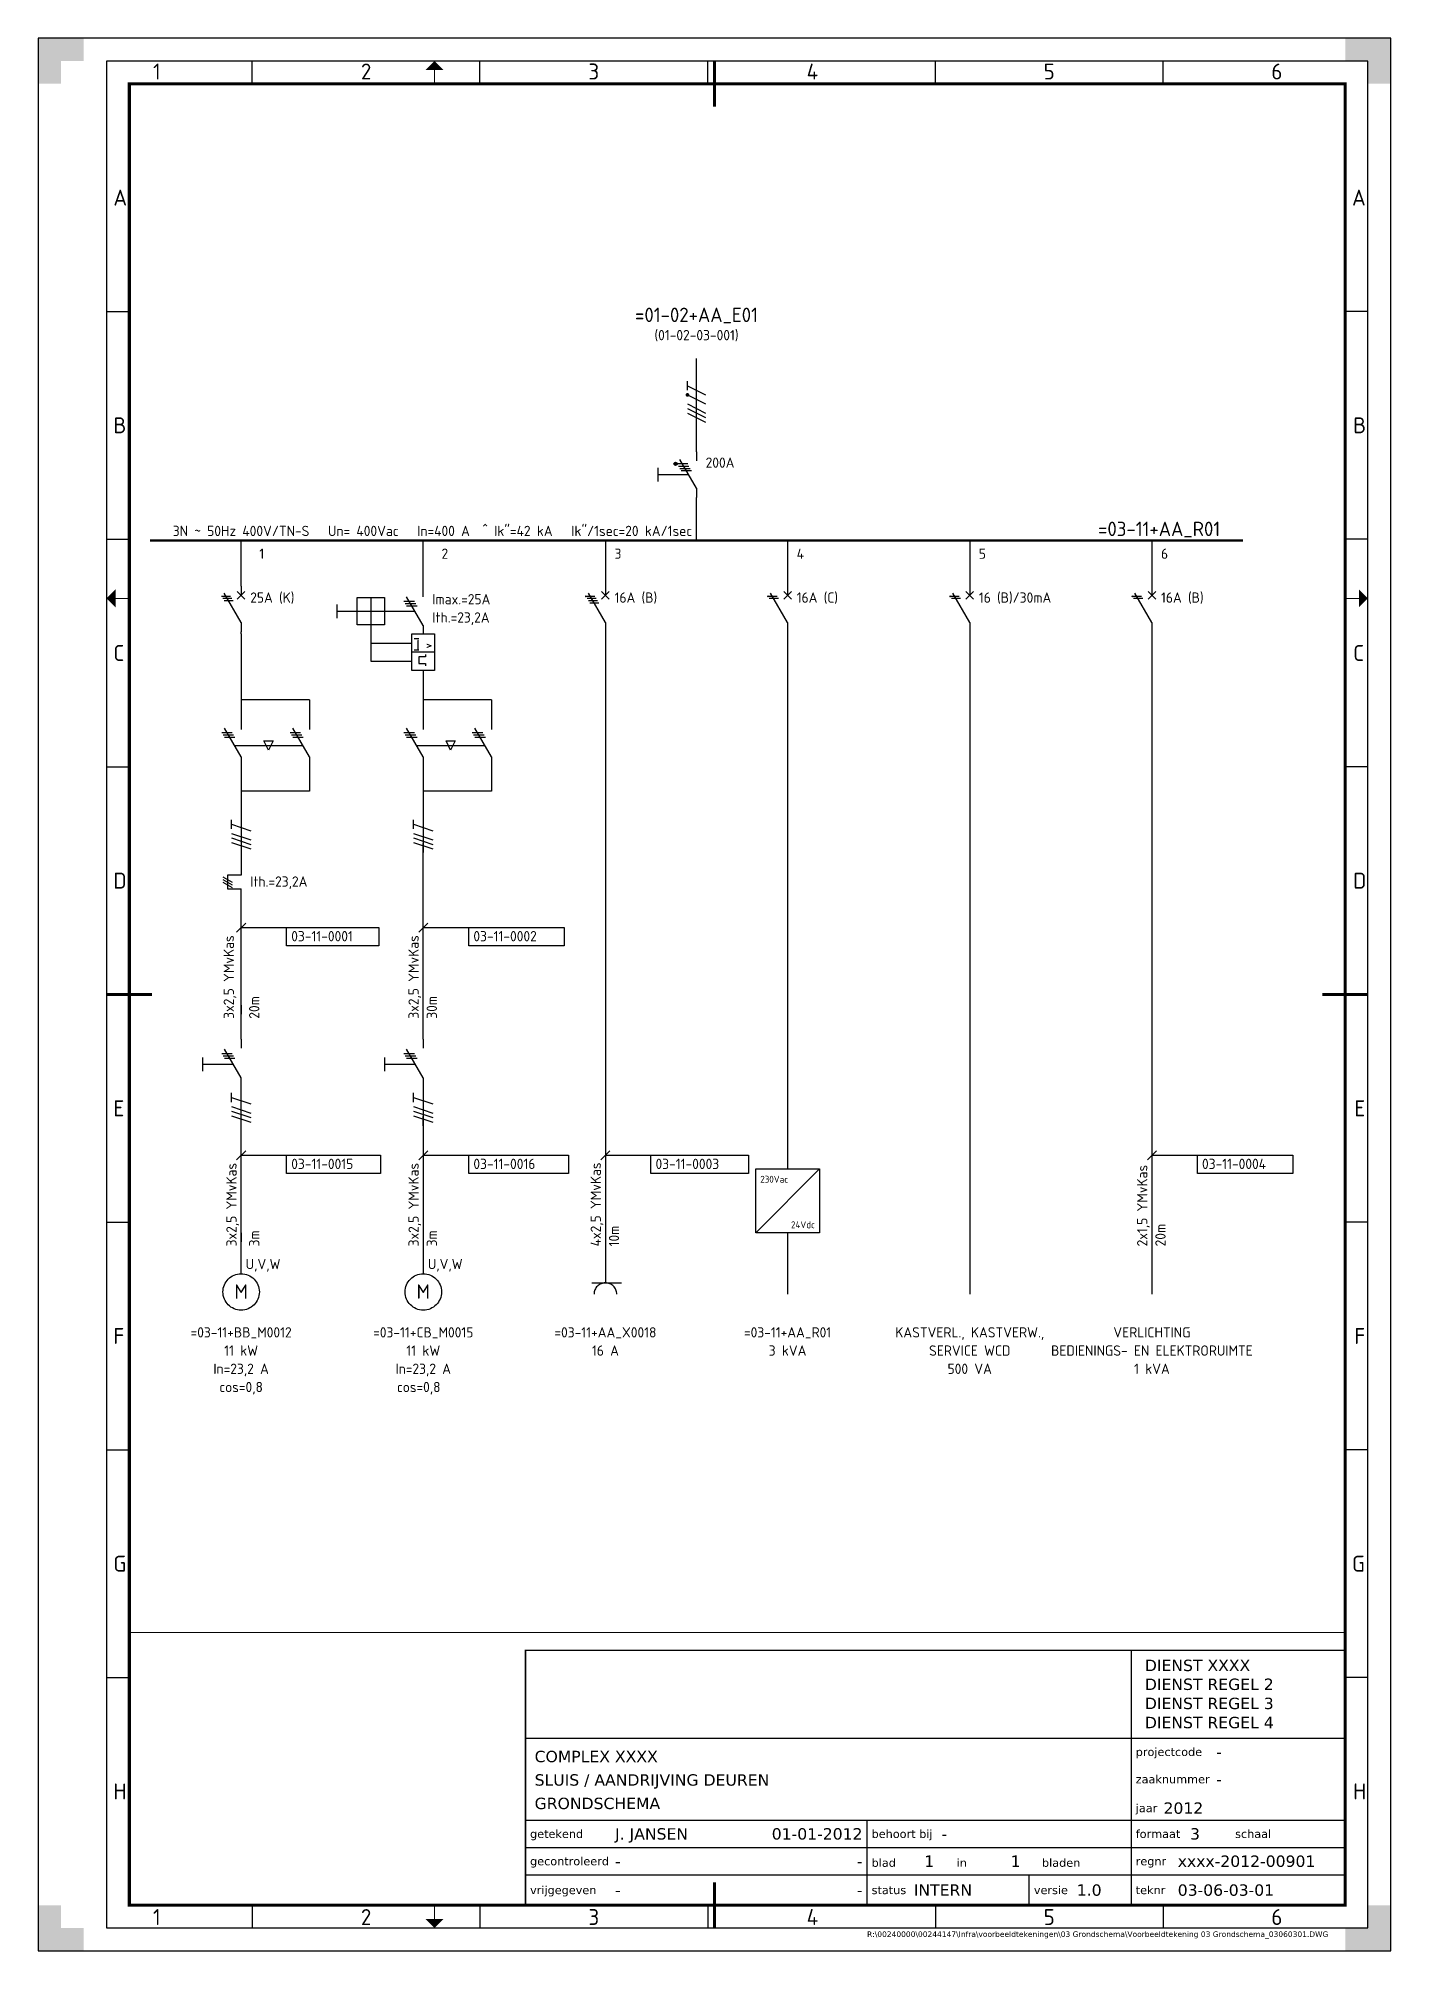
# Paper-space layout 'A3 Staand' of a CAD drawing. Extents: x 0 to 297, y 0 to 420.
# The model-space entities are those that its viewports show. They can reach past a viewport. Long polylines and large blocks are cut down to what shows.
import ezdxf
from ezdxf.enums import TextEntityAlignment as Align

# ---------------------------------------------------------------- set-up
doc = ezdxf.new("R2010")
doc.units = 0
for name, color, linetype, lineweight, plot in [('N-CO-KL-ET_SCHEMA-T25', 7, 'Continuous', 25, False), ('N-CO-KL-ET_SCHEMA-T35', 50, 'Continuous', 35, False), ('N-CO-KL-ET_SCHEMA_COMPONENT-G', 10, 'Continuous', 25, False), ('N-CO-KL-ET_SCHEMA_COMPONENT-S', 10, 'Continuous', 25, False), ('N-CO-KL-ET_SCHEMA_COMPONENT-T18', 10, 'Continuous', 18, False), ('N-CO-KL-ET_SCHEMA_COMPONENT-T25', 7, 'Continuous', 25, False), ('N-CO-KL-ET_SCHEMA_COMPONENT-T35', 50, 'Continuous', 35, False), ('N-CO-KL-ET_SCHEMA_DIAGRAM-G', 7, 'Continuous', 25, False), ('N-CO-KL-ET_SCHEMA_DIAGRAM-T25', 7, 'Continuous', 25, False), ('N-CO-KL-ET_SCHEMA_KABEL-G', 50, 'Continuous', 25, False), ('N-CO-KL-ET_SCHEMA_KABEL-S', 50, 'Continuous', 25, False), ('N-CO-KL-ET_SCHEMA_MECHANISCHEKOPPELING-G', 7, 'Continuous', 25, False), ('N-CO-KL-ET_SCHEMA_VOEDINGSLIJN-G', 30, 'Continuous', 50, False)]:
    doc.layers.add(name, color=color, linetype=linetype, lineweight=lineweight, plot=plot)
for name, color, linetype, lineweight in [('X-XX-AL-TEKENBLAD-S', 7, 'Continuous', 25), ('X-XX-AL-TEKENBLAD-T18', 7, 'Continuous', 18), ('X-XX-AL-TEKENBLAD-T25', 7, 'Continuous', 25), ('X-XX-AL-TEKENBLAD_KADER-G', 7, 'Continuous', 25), ('X-XX-AL-TEKENBLAD_KADER_AFSNIJMARKERING-G', 7, 'Continuous', 25), ('X-XX-AL-TEKENBLAD_KADER_CENTERMARKERING-G', 7, 'Continuous', 25), ('X-XX-AL-TEKENBLAD_KADER_ROOSTERVERDELING-G', 7, 'Continuous', 25), ('X-XX-AL-TEKENBLAD_KADER_ROOSTERVERDELING-T35', 7, 'Continuous', 35), ('X-XX-AL-TEKENBLAD_KADER_VOUWMERK-G', 7, 'Continuous', 18), ('X-XX-AL-TEKENBLAD_TITELBLOK-G', 7, 'Continuous', 25), ('X-XX-AL-TEKENBLAD_VIEWPORT-G', 7, 'Continuous', 18)]:
    doc.layers.add(name, color=color, linetype=linetype, lineweight=lineweight)
doc.styles.add('NLCS-ISO', font='NLCS-ISO.ttf')
doc.styles.add('VERDANA', font='verdana.ttf')

# ---------------------------------------------------------------- blocks, each defined once
blk = doc.blocks.new('SAL-TEKENBLAD-A3-420×297-SO')
at = {"layer": 'X-XX-AL-TEKENBLAD_KADER_AFSNIJMARKERING-G'}
for points in [[(10, 420), (0, 420), (0, 410), (5, 410), (5, 415), (10, 415)], [(297, 410), (297, 420), (287, 420), (287, 415), (292, 415), (292, 410)], [(0, 10), (0, 0), (10, 0), (10, 5), (5, 5), (5, 10)], [(287, 0), (297, 0), (297, 10), (292, 10), (292, 5), (287, 5)]]:
    blk.add_hatch(color=256, dxfattribs=at).paths.add_polyline_path(points)
at = {"layer": 'X-XX-AL-TEKENBLAD_KADER_VOUWMERK-G'}
for points in [[(89, 413), (87, 415), (85, 413)], [(17, 299), (15, 297), (17, 295)], [(290, 295), (292, 297), (290, 299)], [(85, 7), (87, 5), (89, 7)]]:
    blk.add_hatch(color=256, dxfattribs=at).paths.add_polyline_path(points)
blk.add_lwpolyline([(0, 0), (297, 0), (297, 420), (0, 420)], close=True)
at = {"layer": 'X-XX-AL-TEKENBLAD_KADER-G'}
for p, q in [((297, 420), (0, 420)), ((0, 420), (0, 0)), ((297, 0), (297, 420)), ((0, 0), (297, 0))]:
    blk.add_line(p, q, dxfattribs=at)
at = {"layer": 'X-XX-AL-TEKENBLAD_KADER-G', "const_width": 0.7, "flags": 128}
blk.add_lwpolyline([(20, 10), (287, 10), (287, 410), (20, 410)], close=True, dxfattribs=at)
at = {"layer": 'X-XX-AL-TEKENBLAD_KADER_CENTERMARKERING-G', "const_width": 0.7, "flags": 128}
for points in [[(148.5, 415), (148.5, 405)], [(15, 210), (25, 210)], [(292, 210), (282, 210)], [(148.5, 5), (148.5, 15)]]:
    blk.add_lwpolyline(points, dxfattribs=at)
at = {"layer": 'X-XX-AL-TEKENBLAD_KADER_ROOSTERVERDELING-G'}
for p, q in [((292, 415), (15, 415)), ((15, 415), (15, 5)), ((47, 410), (47, 415)), ((97, 410), (97, 415)), ((147, 410), (147, 415)), ((197, 410), (197, 415)), ((247, 410), (247, 415)), ((292, 5), (292, 415)), ((15, 360), (20, 360)), ((292, 360), (287, 360)), ((15, 310), (20, 310)), ((292, 310), (287, 310)), ((15, 260), (20, 260)), ((292, 260), (287, 260)), ((15, 160), (20, 160)), ((292, 160), (287, 160)), ((15, 110), (20, 110)), ((292, 110), (287, 110)), ((15, 60), (20, 60)), ((292, 60), (287, 60)), ((47, 10), (47, 5)), ((97, 10), (97, 5)), ((147, 10), (147, 5)), ((197, 10), (197, 5)), ((247, 10), (247, 5)), ((15, 5), (292, 5))]:
    blk.add_line(p, q, dxfattribs=at)
at = {"layer": 'X-XX-AL-TEKENBLAD_KADER_VOUWMERK-G'}
for p, q in [((87, 410), (87, 415)), ((15, 297), (20, 297)), ((287, 297), (292, 297)), ((87, 5), (87, 10))]:
    blk.add_line(p, q, dxfattribs=at)
at = {"layer": 'X-XX-AL-TEKENBLAD_KADER_ROOSTERVERDELING-T35', "lineweight": 35, "style": 'NLCS-ISO'}
for s, p in [('1', (26.04, 409.9)), ('2', (72, 409.9)), ('3', (122, 409.9)), ('4', (170, 409.9)), ('5', (222, 409.9)), ('6', (272, 409.9)), ('1', (26.04, 4.6)), ('2', (72, 4.6)), ('3', (122, 4.6)), ('4', (170, 4.6)), ('5', (222, 4.6)), ('6', (272, 4.6))]:
    blk.add_text(s, height=3.5, dxfattribs=at).set_placement(p, align=Align.BOTTOM_CENTER)
for s, p in [('A', (16.5, 385)), ('A', (288.5, 385)), ('B', (16.5, 335)), ('B', (288.75, 335)), ('C', (16.5, 285)), ('C', (288.75, 285)), ('D', (16.5, 235)), ('D', (288.75, 235)), ('E', (16.5, 185)), ('E', (289, 185)), ('F', (16.5, 135)), ('F', (289, 135)), ('G', (16.5, 85)), ('G', (288.5, 85)), ('H', (16.5, 35)), ('H', (288.75, 35))]:
    blk.add_text(s, height=3.5, dxfattribs=at).set_placement(p, align=Align.MIDDLE_LEFT)
blk = doc.blocks.new('SAL-TITELBLOK_RWS_KLEIN')
at = {"layer": 'X-XX-AL-TEKENBLAD_TITELBLOK-G'}
for p, q in [((-47, 56), (-47, 0)), ((-180, 36.67), (0, 36.67)), ((-180, 18.67), (0, 18.67)), ((-105, 0), (-105, 18.67)), ((-180, 12.67), (-47, 12.67)), ((-47, 12.67), (0, 12.67)), ((-180, 6.67), (0, 6.67)), ((-69.37, 0), (-69.37, 6.67))]:
    blk.add_line(p, q, dxfattribs=at)
at = {"layer": 'X-XX-AL-TEKENBLAD_TITELBLOK-G', "const_width": 0.3}
blk.add_lwpolyline([(0, 0), (0, 56), (-180, 56), (-180, 0)], close=True, dxfattribs=at)
at = {"layer": 'X-XX-AL-TEKENBLAD-T18', "style": 'VERDANA'}
for s, p in [('projectcode', (-46, 33.67)), ('zaaknummer', (-46, 27.67)), ('jaar', (-46, 21.33)), ('getekend', (-179, 15.67)), ('behoort bij', (-104, 15.67)), ('formaat', (-46, 15.67)), ('schaal', (-24.17, 15.67)), ('gecontroleerd', (-179, 9.67)), ('blad                 in                     bladen', (-104, 9.33)), ('regnr', (-46, 9.67)), ('vrijgegeven', (-179, 3.33)), ('versie', (-68.37, 3.33)), ('teknr', (-46, 3.33)), ('status', (-104, 3.33))]:
    blk.add_text(s, height=1.8, dxfattribs=at).set_placement(p, align=Align.MIDDLE_LEFT)
at = {"layer": 'X-XX-AL-TEKENBLAD-T25', "insert": (-3.71, -5.76), "char_height": 1.2, "attachment_point": 3, "style": 'VERDANA'}
blk.add_mtext('R:\\\\00240000\\\\00244147\\\\Infra\\\\voorbeeldtekeningen\\\\03 Grondschema\\\\Voorbeeldtekening 03 Grondschema_03060301.DWG', dxfattribs=at)
at = {"layer": 'X-XX-AL-TEKENBLAD-T25', "style": 'VERDANA', "flags": 3}
for tag, p in [('NL_META_DOCUMENTSOORT', (-44.41, 67.4)), ('NL_META_EIGENAAR', (-44.41, 62.55))]:
    blk.add_attdef(tag, p, '', height=2.5, dxfattribs=at)
at = {"layer": 'X-XX-AL-TEKENBLAD-T25', "style": 'VERDANA'}
for tag, p in [('NL_META_DIENST1', (-44, 51.42)), ('NL_META_DIENST2', (-44, 47.27)), ('NL_META_DIENST3', (-44, 43.07)), ('NL_META_DIENST4', (-44, 38.87)), ('NL_META_PROJECTOMSCHRIJVING', (-178, 31.41)), ('NL_META_TEKENINGOMSCHRIJVING_01', (-178, 26.26)), ('NL_META_TEKENINGOMSCHRIJVING_02', (-178, 21.11))]:
    blk.add_attdef(tag, p, '', height=2.5, dxfattribs=at)
for tag, p in [('NL_META_PROJECTCODE', (-28.34, 33.67)), ('NL_META_ZAAKNUMMER', (-28.32, 27.67)), ('NL_META_JAAR', (-39.9, 21.33)), ('NL_META_OPSTELLER', (-160.34, 15.67)), ('NL_META_RELATIE', (-88.63, 15.67)), ('NL_META_FORMAAT', (-34.08, 15.67)), ('NL_META_SCHAAL', (-14.74, 15.67)), ('NL_META_CONTROLER', (-160.34, 9.67)), ('NL_META_DOCUMENTNR', (-36.78, 9.67)), ('NL_META_AUTORISATOR', (-160.34, 3.33)), ('NL_META_DOCUMENTSTATUS', (-94.73, 3.33)), ('NL_META_REVISIE', (-58.95, 3.33)), ('NL_META_ID_NUMMER', (-36.78, 3.33))]:
    blk.add_attdef(tag, text='', height=2.5, dxfattribs=at).set_placement(p, align=Align.MIDDLE_LEFT)
for tag, p in [('NL_META_TEKEN_DATUM', (-106, 15.67)), ('NL_META_CONTROLE_DATUM', (-106, 9.67)), ('NL_META_VRIJGAVE_DATUM', (-106, 3.33))]:
    blk.add_attdef(tag, text='', height=2.5, dxfattribs=at).set_placement(p, align=Align.MIDDLE_RIGHT)
for tag, p in [('NL_META_BLADNUMMER', (-91.34, 9.67)), ('NL_META_AANTAL_BLADEN', (-72.39, 9.67))]:
    blk.add_attdef(tag, text='', height=2.5, dxfattribs=at).set_placement(p, align=Align.MIDDLE_CENTER)
blk = doc.blocks.new('FAB-241V')
for p, q in [((-2.3, 5.75), (-4.3, 5.75)), ((-2.01, 5.25), (-4.01, 5.25))]:
    blk.add_line(p, q)
blk.add_lwpolyline([(-4.22, 5.8, 0.2, 0.2, -1), (-4.39, 5.7, 0.2, 0.2, -1)], format="xyseb", close=True)
blk = doc.blocks.new('FAB-242V')
for p, q in [((-2.3, 5.75), (-4.3, 5.75)), ((-2.01, 5.25), (-4.01, 5.25)), ((-1.74, 4.75), (-3.74, 4.75))]:
    blk.add_line(p, q)
blk = doc.blocks.new('FAB-245V')
for p, q in [((-2.12, 1.71), (2.12, 0.29)), ((-2.12, 0.71), (2.12, -0.71)), ((-2.12, -0.29), (2.12, -1.71))]:
    blk.add_line(p, q)
blk = doc.blocks.new('FAB-247V')
at = {"linetype": 'Continuous'}
blk.add_line((-2.12, -0.29), (-2.12, 1.71), dxfattribs=at)
blk.add_line((-2.12, 0.71), (2.12, -0.71))
blk = doc.blocks.new('FAB-243V')
for p, q in [((-2.3, 5.75), (-4.3, 5.75)), ((-2.01, 5.25), (-4.01, 5.25)), ((-1.74, 4.75), (-3.74, 4.75)), ((-1.45, 4.25), (-3.45, 4.25))]:
    blk.add_line(p, q)
blk.add_lwpolyline([(-4.22, 5.8, 0.2, 0.2, -1), (-4.39, 5.7, 0.2, 0.2, -1)], format="xyseb", close=True)

msp = doc.modelspace()

# ---------------------------------------------------------------- linework, layer by layer
at = {"layer": 'N-CO-KL-ET_SCHEMA_COMPONENT-G'}
for p, q in [((129.33, 294.7), (127.02, 294.7)), ((127.31, 294.2), (129.62, 294.2)), ((131.27, 289.34), (127.62, 295.66)), ((131.27, 297.34), (131.27, 295.34)), ((122.77, 293.84), (122.77, 290.84)), ((127.6, 293.7), (129.91, 293.7)), ((127.89, 293.2), (130.2, 293.2)), ((131.27, 289.34), (131.27, 287.34)), ((31.27, 259.84), (27.53, 266.31)), ((30.42, 264.99), (32.12, 266.69)), ((30.42, 266.69), (32.12, 264.99)), ((31.27, 267.84), (31.27, 265.84)), ((56.77, 259.34), (56.77, 265.34)), ((56.77, 265.34), (62.77, 265.34)), ((59.77, 265.34), (59.77, 259.34)), ((62.77, 265.34), (62.77, 259.34)), ((71.27, 259.17), (67.62, 265.48)), ((111.27, 259.84), (107.53, 266.31)), ((110.42, 264.99), (112.12, 266.69)), ((110.42, 266.69), (112.12, 264.99)), ((111.27, 267.84), (111.27, 265.84)), ((151.27, 259.84), (147.53, 266.31)), ((150.42, 264.99), (152.12, 266.69)), ((150.42, 266.69), (152.12, 264.99)), ((151.27, 267.84), (151.27, 265.84)), ((191.27, 259.84), (187.53, 266.31)), ((190.42, 264.99), (192.12, 266.69)), ((190.42, 266.69), (192.12, 264.99)), ((191.27, 267.84), (191.27, 265.84)), ((231.27, 259.84), (227.53, 266.31)), ((230.42, 264.99), (232.12, 266.69)), ((230.42, 266.69), (232.12, 264.99)), ((231.27, 267.84), (231.27, 265.84)), ((52.27, 263.84), (52.27, 260.84)), ((56.77, 262.34), (62.77, 262.34)), ((67.02, 264.52), (69.33, 264.52)), ((67.31, 264.02), (69.62, 264.02)), ((67.6, 263.52), (69.91, 263.52)), ((31.27, 259.84), (31.27, 257.84)), ((31.27, 257.34), (31.27, 257.84)), ((62.77, 259.34), (56.77, 259.34)), ((59.77, 259.34), (59.77, 251.34)), ((68.77, 257.34), (73.77, 257.34)), ((68.77, 253.34), (68.77, 257.34)), ((69.27, 256.34), (70.27, 256.34)), ((71.27, 259.17), (71.27, 257.34)), ((73.77, 257.34), (73.77, 253.34)), ((111.27, 259.84), (111.27, 257.84)), ((151.27, 259.84), (151.27, 257.84)), ((191.27, 259.84), (191.27, 257.84)), ((231.27, 259.84), (231.27, 257.84)), ((59.77, 255.34), (68.77, 255.34)), ((73.77, 253.34), (68.77, 253.34)), ((68.77, 249.34), (68.77, 253.34)), ((69.27, 253.84), (70.27, 253.84)), ((71.77, 252.34), (70.27, 252.34)), ((70.27, 252.34), (70.27, 250.84)), ((71.77, 252.84), (71.77, 252.34)), ((73.77, 253.34), (73.77, 249.34)), ((59.77, 251.34), (68.77, 251.34)), ((73.77, 249.34), (68.77, 249.34)), ((70.27, 250.84), (71.77, 250.84)), ((71.77, 250.84), (71.77, 250.34)), ((27.02, 235.7), (29.33, 235.7)), ((31.27, 230.34), (27.62, 236.66)), ((42.02, 235.7), (44.33, 235.7)), ((46.27, 230.34), (42.62, 236.66)), ((67.02, 235.7), (69.33, 235.7)), ((71.27, 230.34), (67.62, 236.66)), ((82.02, 235.7), (84.33, 235.7)), ((86.27, 230.34), (82.62, 236.66)), ((27.31, 235.2), (29.62, 235.2)), ((27.6, 234.7), (29.91, 234.7)), ((42.31, 235.2), (44.62, 235.2)), ((42.6, 234.7), (44.91, 234.7)), ((67.31, 235.2), (69.62, 235.2)), ((67.6, 234.7), (69.91, 234.7)), ((82.31, 235.2), (84.62, 235.2)), ((82.6, 234.7), (84.91, 234.7)), ((31.27, 175.84), (31.27, 173.84)), ((31.27, 168.34), (31.27, 166.34)), ((71.27, 168.34), (71.27, 166.34)), ((22.77, 164.34), (22.77, 161.34)), ((27.02, 165.2), (29.33, 165.2)), ((27.31, 164.7), (29.62, 164.7)), ((27.6, 164.2), (29.91, 164.2)), ((31.27, 159.84), (27.62, 166.16)), ((62.77, 164.34), (62.77, 161.34)), ((67.02, 165.2), (69.33, 165.2)), ((67.31, 164.7), (69.62, 164.7)), ((67.6, 164.2), (69.91, 164.2)), ((71.27, 159.84), (67.62, 166.16)), ((144.27, 125.84), (144.27, 139.84)), ((144.27, 139.84), (151.27, 139.84)), ((158.27, 139.84), (144.27, 125.84)), ((151.27, 139.84), (158.27, 139.84)), ((158.27, 139.84), (158.27, 125.84)), ((31.27, 125.84), (31.27, 123.84)), ((158.27, 125.84), (144.27, 125.84)), ((108.27, 114.84), (114.77, 114.84))]:
    msp.add_line(p, q, dxfattribs=at)
for centre, radius in [((126.67, 294.7), 0.353), ((126.67, 294.7), 0.303), ((126.67, 294.7), 0.254), ((126.67, 294.7), 0.204), ((126.67, 294.7), 0.154), ((126.67, 294.7), 0.104), ((126.67, 294.7), 0.0535), ((126.67, 294.7), 0.0035), ((31.27, 112.84), 4), ((71.27, 112.84), 4)]:
    msp.add_circle(centre, radius, dxfattribs=at)
msp.add_arc((111.27, 112.34), 2.5, 0, 180, dxfattribs=at)
at = {"layer": 'N-CO-KL-ET_SCHEMA_DIAGRAM-G'}
for p, q in [((30.27, 191.84), (32.27, 193.84)), ((70.27, 191.84), (72.27, 193.84)), ((31.27, 192.84), (61.54, 192.84)), ((41.27, 188.84), (41.27, 192.84)), ((61.54, 192.84), (61.54, 188.84)), ((71.27, 192.84), (102.24, 192.84)), ((81.27, 188.84), (81.27, 192.84)), ((102.24, 192.84), (102.24, 188.84)), ((61.54, 188.84), (41.27, 188.84)), ((102.24, 188.84), (81.27, 188.84)), ((30.27, 141.84), (32.27, 143.84)), ((31.27, 142.84), (61.85, 142.84)), ((41.27, 138.84), (41.27, 142.84)), ((61.85, 142.84), (61.85, 138.84)), ((70.27, 141.84), (72.27, 143.84)), ((71.27, 142.84), (103.16, 142.84)), ((81.27, 138.84), (81.27, 142.84)), ((103.16, 142.84), (103.16, 138.84)), ((110.27, 141.84), (112.27, 143.84)), ((111.27, 142.84), (142.69, 142.84)), ((121.27, 138.84), (121.27, 142.84)), ((142.69, 142.84), (142.69, 138.84)), ((230.27, 141.84), (232.27, 143.84)), ((231.27, 142.84), (262.22, 142.84)), ((241.27, 138.84), (241.27, 142.84)), ((262.22, 142.84), (262.22, 138.84)), ((61.85, 138.84), (41.27, 138.84)), ((103.16, 138.84), (81.27, 138.84)), ((142.69, 138.84), (121.27, 138.84)), ((262.22, 138.84), (241.27, 138.84))]:
    msp.add_line(p, q, dxfattribs=at)
at = {"layer": 'N-CO-KL-ET_SCHEMA_KABEL-G'}
for p, q in [((131.27, 297.34), (131.27, 317.84)), ((129.27, 310.84), (129.27, 312.84)), ((129.27, 311.84), (133.27, 309.84)), ((129.27, 309.84), (133.27, 307.84)), ((129.27, 307.84), (133.27, 305.84)), ((129.27, 306.84), (133.27, 304.84)), ((129.27, 305.84), (133.27, 303.84)), ((131.27, 277.84), (131.27, 287.34)), ((31.27, 267.84), (31.27, 277.84)), ((71.27, 265.48), (71.27, 277.84)), ((111.27, 277.84), (111.27, 267.84)), ((151.27, 277.84), (151.27, 267.84)), ((191.27, 277.84), (191.27, 267.84)), ((231.27, 277.84), (231.27, 267.84)), ((31.27, 257.34), (31.27, 242.84)), ((111.27, 257.84), (111.27, 114.84)), ((151.27, 257.84), (151.27, 139.84)), ((191.27, 257.84), (191.27, 112.34)), ((231.27, 257.84), (231.27, 112.34)), ((71.27, 249.34), (71.27, 242.84)), ((31.27, 242.84), (31.27, 236.34)), ((46.27, 242.84), (31.27, 242.84)), ((46.27, 242.84), (46.27, 236.34)), ((71.27, 242.84), (71.27, 236.34)), ((86.27, 242.84), (71.27, 242.84)), ((86.27, 242.84), (86.27, 236.34)), ((31.27, 230.34), (31.27, 222.84)), ((46.27, 230.34), (46.27, 222.84)), ((71.27, 230.34), (71.27, 222.84)), ((86.27, 230.34), (86.27, 222.84)), ((31.27, 222.84), (31.27, 204.34)), ((46.27, 222.84), (31.27, 222.84)), ((71.27, 222.84), (71.27, 209.34)), ((86.27, 222.84), (71.27, 222.84)), ((71.27, 209.34), (71.27, 211.34)), ((71.27, 168.34), (71.27, 211.34)), ((27.27, 204), (29.27, 202.84)), ((27.27, 203.42), (29.27, 202.26)), ((27.27, 202.84), (29.27, 201.69)), ((31.27, 204.34), (28.27, 204.34)), ((28.27, 204.34), (28.27, 201.34)), ((28.27, 201.34), (31.27, 201.34)), ((31.27, 168.34), (31.27, 201.34)), ((31.27, 116.84), (31.27, 159.84)), ((71.27, 159.84), (71.27, 128.84)), ((71.27, 149.34), (71.27, 151.34)), ((71.27, 128.84), (71.27, 116.84)), ((151.27, 125.84), (151.27, 112.34))]:
    msp.add_line(p, q, dxfattribs=at)
msp.add_lwpolyline([(129.27, 309.64, 0.4, 0.4, 1), (129.27, 310.04, 0.4, 0.4, 1)], format="xyseb", close=True, dxfattribs=at)
at = {"layer": 'N-CO-KL-ET_SCHEMA_MECHANISCHEKOPPELING-G'}
for p, q in [((122.77, 292.34), (129.54, 292.34)), ((52.27, 262.34), (56.77, 262.34)), ((62.77, 262.34), (69.43, 262.34)), ((29.83, 232.84), (44.83, 232.84)), ((36.27, 233.84), (38.27, 233.84)), ((37.27, 231.84), (36.27, 233.84)), ((38.27, 233.84), (37.27, 231.84)), ((69.83, 232.84), (84.83, 232.84)), ((77.27, 231.84), (76.27, 233.84)), ((76.27, 233.84), (78.27, 233.84)), ((78.27, 233.84), (77.27, 231.84)), ((22.77, 162.84), (29.54, 162.84)), ((62.77, 162.84), (69.54, 162.84))]:
    msp.add_line(p, q, dxfattribs=at)
at = {"layer": 'N-CO-KL-ET_SCHEMA_VOEDINGSLIJN-G'}
msp.add_line((11.27, 277.84), (251.27, 277.84), dxfattribs=at)

# ---------------------------------------------------------------- block references
at = {"layer": 'N-CO-KL-ET_SCHEMA_COMPONENT-S'}
for name, p in [('FAB-242V', (31.27, 259.84)), ('FAB-243V', (111.27, 259.84)), ('FAB-241V', (151.27, 259.84)), ('FAB-241V', (191.27, 259.84)), ('FAB-241V', (231.27, 259.84))]:
    msp.add_blockref(name, p, dxfattribs=at)
at = {"layer": 'N-CO-KL-ET_SCHEMA_KABEL-S'}
for name, p in [('FAB-247V', (31.27, 214.84)), ('FAB-247V', (71.27, 214.84)), ('FAB-245V', (31.27, 211.84)), ('FAB-245V', (71.27, 211.84)), ('FAB-247V', (31.27, 154.84)), ('FAB-247V', (71.27, 154.84)), ('FAB-245V', (31.27, 151.84)), ('FAB-245V', (71.27, 151.84))]:
    msp.add_blockref(name, p, dxfattribs=at)

# ---------------------------------------------------------------- texts
at = {"layer": 'N-CO-KL-ET_SCHEMA-T25', "style": 'NLCS-ISO'}
for s, p in [('(01-02-03-001)', (131.27, 321.84)), ('=03-11+BB_M0012', (31.27, 102.84)), ('=03-11+CB_M0015', (71.27, 102.84)), ('=03-11+AA_X0018', (111.27, 102.84)), ('=03-11+AA_R01', (151.27, 102.84)), ('KASTVERL., KASTVERW.,', (191.27, 102.84)), ('VERLICHTING', (231.27, 102.84)), ('11 kW', (31.27, 98.84)), ('11 kW', (71.27, 98.84)), ('16 A', (111.27, 98.84)), ('3 kVA', (151.27, 98.84)), ('SERVICE WCD', (191.27, 98.84)), ('BEDIENINGS- EN ELEKTRORUIMTE', (231.27, 98.84)), ('In=23,2 A', (31.27, 94.84)), ('In=23,2 A', (71.27, 94.84)), ('500 VA', (191.27, 94.84)), ('1 kVA', (231.27, 94.84)), ('cos=0,8', (31.27, 90.84)), ('cos=0,8', (70.27, 90.84))]:
    msp.add_text(s, height=2.25, dxfattribs=at).set_placement(p, align=Align.CENTER)
for s, p in [('3N ~ 50Hz 400V/TN-S   Un= 400Vac   In=400 A  ^  Ik"=42 kA   Ik"/1sec=20 kA/1sec', (16.27, 278.84)), ('1', (35.27, 273.84)), ('2', (75.27, 273.84)), ('3', (113.27, 273.84)), ('4', (153.27, 273.84)), ('5', (193.27, 273.84)), ('6', (233.27, 273.84))]:
    msp.add_text(s, height=2.25, dxfattribs=at).set_placement(p)
for s, p in [('3x2,5 YMvKas', (29.68, 172.82)), ('3x2,5 YMvKas', (70.27, 172.84)), ('20m', (35.27, 172.84)), ('30m', (74.27, 172.84)), ('3x2,5 YMvKas', (30.27, 122.84)), ('3x2,5 YMvKas', (70.27, 122.84)), ('4x2,5 YMvKas', (110.27, 122.84)), ('2x1,5 YMvKas', (230.27, 122.84)), ('3m', (35.27, 122.84)), ('3m', (74.27, 122.84)), ('10m', (114.27, 122.84)), ('20m', (234.27, 122.84))]:
    msp.add_text(s, height=2.25, rotation=90, dxfattribs=at).set_placement(p)
at = {"layer": 'N-CO-KL-ET_SCHEMA-T35', "style": 'NLCS-ISO'}
msp.add_text('=01-02+AA_E01', height=3.15, dxfattribs=at).set_placement((131.27, 325.84), align=Align.CENTER)
msp.add_text('=03-11+AA_R01', height=3.15, dxfattribs=at).set_placement((246.27, 278.84), align=Align.RIGHT)
at = {"layer": 'N-CO-KL-ET_SCHEMA_COMPONENT-T18', "style": 'NLCS-ISO'}
for s, height, p in [('I >', 2.25, (69.77, 253.84)), ('230Vac', 1.5, (145.27, 136.84))]:
    msp.add_text(s, height=height, dxfattribs=at).set_placement(p)
msp.add_text('24Vdc', height=1.5, dxfattribs=at).set_placement((157.27, 126.84), align=Align.RIGHT)
at = {"layer": 'N-CO-KL-ET_SCHEMA_COMPONENT-T25', "style": 'NLCS-ISO'}
for s, p in [('200A', (133.27, 293.84)), ('25A (K)', (33.27, 264.2)), ('Imax.=25A', (73.27, 263.84)), ('16A (B)', (113.27, 264.2)), ('16A (C)', (153.27, 264.2)), ('16 (B)/30mA', (193.27, 264.2)), ('16A (B)', (233.27, 264.2)), ('Ith.=23,2A', (73.27, 259.84)), ('Ith.=23,2A', (33.27, 201.84)), ('U,V,W', (32.27, 117.84)), ('U,V,W', (72.27, 117.84))]:
    msp.add_text(s, height=2.25, dxfattribs=at).set_placement(p)
at = {"layer": 'N-CO-KL-ET_SCHEMA_COMPONENT-T35', "style": 'NLCS-ISO'}
for p in [(31.27, 111.34), (71.27, 111.34)]:
    msp.add_text('M', height=3.15, dxfattribs=at).set_placement(p, align=Align.CENTER)
at = {"layer": 'N-CO-KL-ET_SCHEMA_DIAGRAM-T25', "style": 'NLCS-ISO'}
for s, p in [('03-11-0001', (42.27, 189.84)), ('03-11-0002', (82.27, 189.84)), ('03-11-0015', (42.27, 139.84)), ('03-11-0016', (82.27, 139.84)), ('03-11-0003', (122.27, 139.84)), ('03-11-0004', (242.27, 139.84))]:
    msp.add_text(s, height=2.25, dxfattribs=at).set_placement(p)

psp = doc.layouts.new('A3 Staand')

# ---------------------------------------------------------------- linework, layer by layer
at = {"layer": 'X-XX-AL-TEKENBLAD_VIEWPORT-G'}
psp.add_lwpolyline([(20, 110), (20, 410), (287, 410), (287, 69.9), (20, 69.9)], close=True, dxfattribs=at)

# ---------------------------------------------------------------- block references
ref = psp.add_blockref('SAL-TITELBLOK_RWS_KLEIN', (287, 10))
ref.add_attrib('NL_META_DOCUMENTNR', 'xxxx-2012-00901', dxfattribs={"layer": 'X-XX-AL-TEKENBLAD-T25', "height": 2.5, "style": 'VERDANA'}).set_placement((250.22, 19.67), align=Align.MIDDLE_LEFT)
ref.add_attrib('NL_META_ID_NUMMER', '03-06-03-01', dxfattribs={"layer": 'X-XX-AL-TEKENBLAD-T25', "height": 2.5, "style": 'VERDANA'}).set_placement((250.22, 13.33), align=Align.MIDDLE_LEFT)
ref.add_attrib('NL_META_PROJECTOMSCHRIJVING', 'COMPLEX XXXX', (109, 41.41), dxfattribs={"layer": 'X-XX-AL-TEKENBLAD-T25', "height": 2.5, "style": 'VERDANA'})
ref.add_attrib('NL_META_TEKENINGOMSCHRIJVING_01', 'SLUIS / AANDRIJVING DEUREN', (109, 36.26), dxfattribs={"layer": 'X-XX-AL-TEKENBLAD-T25', "height": 2.5, "style": 'VERDANA'})
ref.add_attrib('NL_META_TEKENINGOMSCHRIJVING_02', 'GRONDSCHEMA', (109, 31.11), dxfattribs={"layer": 'X-XX-AL-TEKENBLAD-T25', "height": 2.5, "style": 'VERDANA'})
ref.add_attrib('NL_META_PROJECTCODE', '-', dxfattribs={"layer": 'X-XX-AL-TEKENBLAD-T25', "height": 2.5, "style": 'VERDANA'}).set_placement((258.66, 43.67), align=Align.MIDDLE_LEFT)
ref.add_attrib('NL_META_ZAAKNUMMER', '-', dxfattribs={"layer": 'X-XX-AL-TEKENBLAD-T25', "height": 2.5, "style": 'VERDANA'}).set_placement((258.68, 37.67), align=Align.MIDDLE_LEFT)
ref.add_attrib('NL_META_JAAR', '2012', dxfattribs={"layer": 'X-XX-AL-TEKENBLAD-T25', "height": 2.5, "style": 'VERDANA'}).set_placement((247.1, 31.33), align=Align.MIDDLE_LEFT)
ref.add_attrib('NL_META_RELATIE', '-', dxfattribs={"layer": 'X-XX-AL-TEKENBLAD-T25', "height": 2.5, "style": 'VERDANA'}).set_placement((198.37, 25.67), align=Align.MIDDLE_LEFT)
ref.add_attrib('NL_META_DIENST1', 'DIENST XXXX', (243, 61.42), dxfattribs={"layer": 'X-XX-AL-TEKENBLAD-T25', "height": 2.5, "style": 'VERDANA'})
ref.add_attrib('NL_META_DIENST2', 'DIENST REGEL 2', (243, 57.27), dxfattribs={"layer": 'X-XX-AL-TEKENBLAD-T25', "height": 2.5, "style": 'VERDANA'})
ref.add_attrib('NL_META_DIENST3', 'DIENST REGEL 3', (243, 53.07), dxfattribs={"layer": 'X-XX-AL-TEKENBLAD-T25', "height": 2.5, "style": 'VERDANA'})
ref.add_attrib('NL_META_DIENST4', 'DIENST REGEL 4', (243, 48.87), dxfattribs={"layer": 'X-XX-AL-TEKENBLAD-T25', "height": 2.5, "style": 'VERDANA'})
ref.add_attrib('NL_META_DOCUMENTSTATUS', 'INTERN', dxfattribs={"layer": 'X-XX-AL-TEKENBLAD-T25', "height": 2.5, "style": 'VERDANA'}).set_placement((192.27, 13.33), align=Align.MIDDLE_LEFT)
ref.add_attrib('NL_META_REVISIE', '1.0', dxfattribs={"layer": 'X-XX-AL-TEKENBLAD-T25', "height": 2.5, "style": 'VERDANA'}).set_placement((228.05, 13.33), align=Align.MIDDLE_LEFT)
ref.add_attrib('NL_META_BLADNUMMER', '1', dxfattribs={"layer": 'X-XX-AL-TEKENBLAD-T25', "height": 2.5, "style": 'VERDANA'}).set_placement((195.66, 19.67), align=Align.MIDDLE_CENTER)
ref.add_attrib('NL_META_AANTAL_BLADEN', '1', dxfattribs={"layer": 'X-XX-AL-TEKENBLAD-T25', "height": 2.5, "style": 'VERDANA'}).set_placement((214.61, 19.67), align=Align.MIDDLE_CENTER)
ref.add_attrib('NL_META_FORMAAT', '3', dxfattribs={"layer": 'X-XX-AL-TEKENBLAD-T25', "height": 2.5, "style": 'VERDANA'}).set_placement((252.92, 25.67), align=Align.MIDDLE_LEFT)
ref.add_attrib('NL_META_OPSTELLER', 'J. JANSEN', dxfattribs={"layer": 'X-XX-AL-TEKENBLAD-T25', "height": 2.5, "style": 'VERDANA'}).set_placement((126.66, 25.67), align=Align.MIDDLE_LEFT)
ref.add_attrib('NL_META_TEKEN_DATUM', '01-01-2012', dxfattribs={"layer": 'X-XX-AL-TEKENBLAD-T25', "height": 2.5, "style": 'VERDANA'}).set_placement((181, 25.67), align=Align.MIDDLE_RIGHT)
ref.add_attrib('NL_META_CONTROLER', '-', dxfattribs={"layer": 'X-XX-AL-TEKENBLAD-T25', "height": 2.5, "style": 'VERDANA'}).set_placement((126.66, 19.67), align=Align.MIDDLE_LEFT)
ref.add_attrib('NL_META_CONTROLE_DATUM', '-', dxfattribs={"layer": 'X-XX-AL-TEKENBLAD-T25', "height": 2.5, "style": 'VERDANA'}).set_placement((181, 19.67), align=Align.MIDDLE_RIGHT)
ref.add_attrib('NL_META_AUTORISATOR', '-', dxfattribs={"layer": 'X-XX-AL-TEKENBLAD-T25', "height": 2.5, "style": 'VERDANA'}).set_placement((126.66, 13.33), align=Align.MIDDLE_LEFT)
ref.add_attrib('NL_META_VRIJGAVE_DATUM', '-', dxfattribs={"layer": 'X-XX-AL-TEKENBLAD-T25', "height": 2.5, "style": 'VERDANA'}).set_placement((181, 13.33), align=Align.MIDDLE_RIGHT)
at = {"layer": 'X-XX-AL-TEKENBLAD-S'}
psp.add_blockref('SAL-TEKENBLAD-A3-420×297-SO', (0, 0), dxfattribs=at)

# ---------------------------------------------------------------- viewports
at = {"layer": 'X-XX-AL-TEKENBLAD_VIEWPORT-G'}
vp = psp.add_viewport(center=(153.5, 239.95), size=(267, 340.097), view_center_point=(140.22, 208.11), view_height=340.097, dxfattribs=at)
vp.dxf.flags = 0x10000  # cut along an outline
vp.dxf.clipping_boundary_handle = psp.add_lwpolyline([(20, 110), (20, 410), (287, 410), (287, 69.9), (20, 69.9)], format="xyb", close=True, dxfattribs={"invisible": 1}).dxf.handle

doc.saveas('drawing.dxf')
